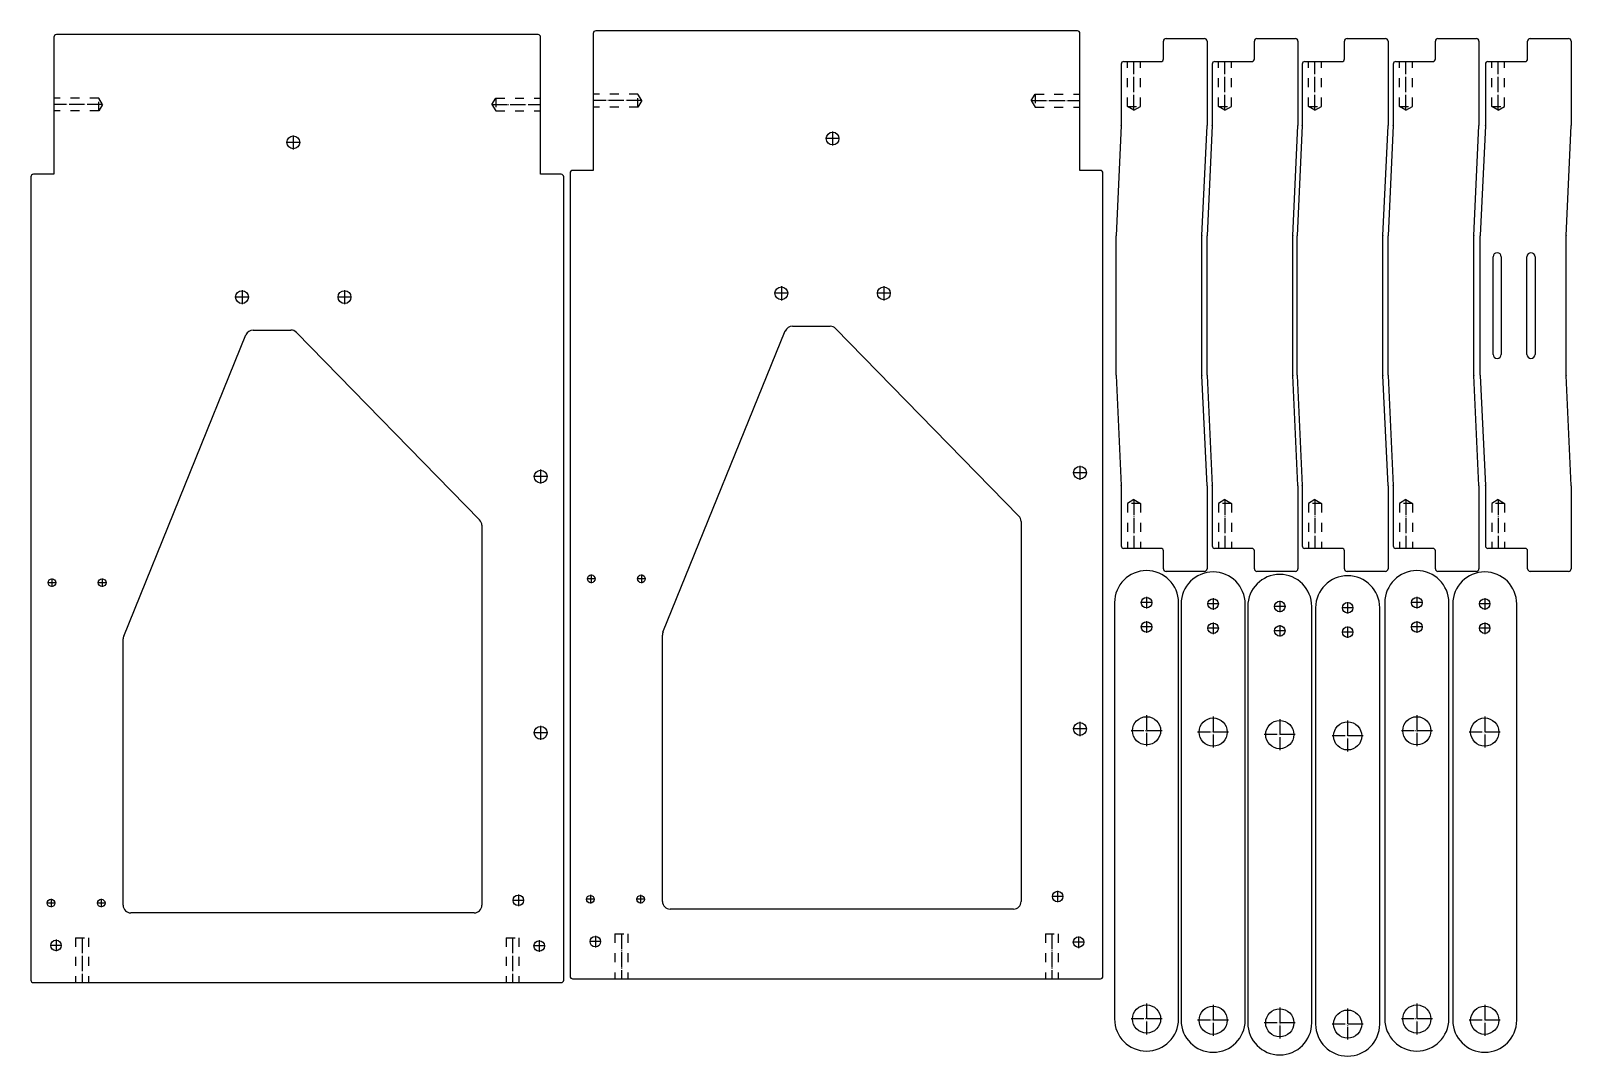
# Model space of a CAD drawing. Header units: millimetres. Extents: x -1774 to 3213, y -1776 to 780.
# Drawn here: x 723 to 1925, y -1776 to -976 of the extents above; entities that cross this region are included whole.
import ezdxf

# ---------------------------------------------------------------- set-up
doc = ezdxf.new("R2010")
doc.units = ezdxf.units.MM
doc.linetypes.add('DASHED', pattern=[15, 7, -8])
doc.linetypes.add('DOT_CENTER', pattern=[14, 12, -1, 0, -1])
doc.layers.add('1', color=7, linetype='Continuous')

# ---------------------------------------------------------------- blocks, each defined once
blk = doc.blocks.new('seitenplatte__191', base_point=(723, -1719))
at = {"color": 250, "linetype": 'Continuous'}
for p, q in [((741, -981), (741, -1028.5)), ((1119, -979), (743, -979)), ((1121, -1028.5), (1121, -981)), ((741, -1028.5), (741, -1038.5)), ((1121, -1038.5), (1121, -1028.5)), ((741, -1038.5), (741, -1088)), ((1121, -1088), (1121, -1038.5)), ((723, -1090), (723, -1717)), ((741, -1088), (725, -1088)), ((1137, -1088), (1121, -1088)), ((1139, -1717), (1139, -1090)), ((795.5, -1448.5), (890.9, -1213.3)), ((896.5, -1209.6), (926, -1209.6)), ((930.3, -1211.4), (1073.4, -1357.8)), ((1075.1, -1362), (1075.1, -1658.6)), ((795.1, -1658.6), (795.1, -1450.7)), ((1069.1, -1664.6), (801.1, -1664.6)), ((725, -1719), (758, -1719)), ((758, -1719), (768, -1719)), ((768, -1719), (1094, -1719)), ((1094, -1719), (1104, -1719)), ((1104, -1719), (1137, -1719))]:
    blk.add_line(p, q, dxfattribs=at)
at = {"color": 160, "linetype": 'DASHED'}
for p, q in [((776, -1028.5), (741, -1028.5)), ((776, -1038.5), (776, -1028.5)), ((779, -1033.5), (776, -1028.5)), ((779, -1033.5), (776, -1038.5)), ((1083, -1033.5), (1086, -1028.5)), ((1083, -1033.5), (1086, -1038.5)), ((1086, -1028.5), (1086, -1038.5)), ((1086, -1028.5), (1121, -1028.5)), ((776, -1038.5), (741, -1038.5)), ((1086, -1038.5), (1121, -1038.5)), ((758, -1684), (758, -1719)), ((758, -1684), (768, -1684)), ((768, -1684), (768, -1719)), ((1094, -1684), (1104, -1684)), ((1094, -1684), (1094, -1719)), ((1104, -1684), (1104, -1719))]:
    blk.add_line(p, q, dxfattribs=at)
at = {"color": 250, "linetype": 'Continuous'}
for centre, radius in [((927.9, -1063.1), 5), ((887.9, -1183.9), 5), ((967.9, -1183.9), 5), ((1121, -1324), 5), ((739.5, -1406.8), 3), ((778.7, -1406.8), 3), ((1121, -1524), 5), ((738.8, -1656.9), 3), ((778, -1656.9), 3), ((1103.6, -1654.8), 4.1), ((742.7, -1690), 4.1), ((1119.9, -1690.4), 4.1)]:
    blk.add_circle(centre, radius, dxfattribs=at)
for centre, radius, start, end in [((743, -981), 2, 90, 180), ((1119, -981), 2, 0, 90), ((725, -1090), 2, 90, 180), ((1137, -1090), 2, 0, 90), ((896.5, -1215.6), 6, 90, 157.921), ((926, -1215.6), 6, 44.3349, 90), ((1069.1, -1362), 6, 0, 44.3349), ((801.1, -1450.7), 6, 157.921, 180), ((801.1, -1658.6), 6, 180, 270), ((1069.1, -1658.6), 6, 270, 0), ((725, -1717), 2, 180, 270), ((1137, -1717), 2, 270, 0)]:
    blk.add_arc(centre, radius, start, end, dxfattribs=at)
at = {"layer": '1', "color": 30, "linetype": 'DOT_CENTER'}
for p, q in [((779, -1033.5), (741, -1033.5)), ((1083, -1033.5), (1121, -1033.5)), ((927.9, -1057.6), (927.9, -1068.6)), ((933.4, -1063.1), (922.4, -1063.1)), ((887.9, -1178.4), (887.9, -1189.4)), ((967.9, -1178.4), (967.9, -1189.4)), ((893.4, -1183.9), (882.4, -1183.9)), ((973.4, -1183.9), (962.4, -1183.9)), ((1121, -1318.5), (1121, -1329.5)), ((1126.5, -1324), (1115.5, -1324)), ((742.8, -1406.8), (736.2, -1406.8)), ((739.5, -1403.5), (739.5, -1410.1)), ((782, -1406.8), (775.4, -1406.8)), ((778.7, -1403.5), (778.7, -1410.1)), ((1126.5, -1524), (1115.5, -1524)), ((1121, -1518.5), (1121, -1529.5)), ((742.1, -1656.9), (735.5, -1656.9)), ((738.8, -1653.6), (738.8, -1660.2)), ((781.3, -1656.9), (774.7, -1656.9)), ((778, -1653.6), (778, -1660.2)), ((1108.1, -1654.8), (1099.1, -1654.8)), ((1103.6, -1650.3), (1103.6, -1659.3)), ((747.2, -1690), (738.1, -1690)), ((742.7, -1685.4), (742.7, -1694.5)), ((763, -1684), (763, -1719)), ((1099, -1684), (1099, -1719)), ((1124.5, -1690.4), (1115.4, -1690.4)), ((1119.9, -1685.9), (1119.9, -1695))]:
    blk.add_line(p, q, dxfattribs=at)
blk = doc.blocks.new('Vordans151', base_point=(931, -1349))
blk.add_blockref('seitenplatte__191', (723, -1719))
blk = doc.blocks.new('seitenplatte__192', base_point=(1144, -1716))
at = {"color": 250, "linetype": 'Continuous'}
for p, q in [((1162, -978), (1162, -1025.5)), ((1540, -976), (1164, -976)), ((1542, -1025.5), (1542, -978)), ((1162, -1025.5), (1162, -1035.5)), ((1542, -1035.5), (1542, -1025.5)), ((1162, -1035.5), (1162, -1085)), ((1542, -1085), (1542, -1035.5)), ((1144, -1087), (1144, -1714)), ((1162, -1085), (1146, -1085)), ((1558, -1085), (1542, -1085)), ((1560, -1714), (1560, -1087)), ((1216.5, -1445.5), (1311.9, -1210.3)), ((1317.5, -1206.6), (1347, -1206.6)), ((1351.3, -1208.4), (1494.4, -1354.8)), ((1496.1, -1359), (1496.1, -1655.6)), ((1216.1, -1655.6), (1216.1, -1447.7)), ((1490.1, -1661.6), (1222.1, -1661.6)), ((1146, -1716), (1179, -1716)), ((1179, -1716), (1189, -1716)), ((1189, -1716), (1515, -1716)), ((1515, -1716), (1525, -1716)), ((1525, -1716), (1558, -1716))]:
    blk.add_line(p, q, dxfattribs=at)
at = {"color": 160, "linetype": 'DASHED'}
for p, q in [((1197, -1025.5), (1162, -1025.5)), ((1197, -1035.5), (1197, -1025.5)), ((1200, -1030.5), (1197, -1025.5)), ((1200, -1030.5), (1197, -1035.5)), ((1504, -1030.5), (1507, -1025.5)), ((1504, -1030.5), (1507, -1035.5)), ((1507, -1025.5), (1507, -1035.5)), ((1507, -1025.5), (1542, -1025.5)), ((1197, -1035.5), (1162, -1035.5)), ((1507, -1035.5), (1542, -1035.5)), ((1179, -1681), (1179, -1716)), ((1179, -1681), (1189, -1681)), ((1189, -1681), (1189, -1716)), ((1515, -1681), (1525, -1681)), ((1515, -1681), (1515, -1716)), ((1525, -1681), (1525, -1716))]:
    blk.add_line(p, q, dxfattribs=at)
at = {"color": 250, "linetype": 'Continuous'}
for centre, radius in [((1348.9, -1060.1), 5), ((1308.9, -1180.9), 5), ((1388.9, -1180.9), 5), ((1542, -1321), 5), ((1160.5, -1403.8), 3), ((1199.7, -1403.8), 3), ((1542, -1521), 5), ((1159.8, -1653.9), 3), ((1199, -1653.9), 3), ((1524.6, -1651.8), 4.1), ((1163.7, -1687), 4.1), ((1540.9, -1687.4), 4.1)]:
    blk.add_circle(centre, radius, dxfattribs=at)
for centre, radius, start, end in [((1164, -978), 2, 90, 180), ((1540, -978), 2, 0, 90), ((1146, -1087), 2, 90, 180), ((1558, -1087), 2, 0, 90), ((1317.5, -1212.6), 6, 90, 157.921), ((1347, -1212.6), 6, 44.3349, 90), ((1490.1, -1359), 6, 0, 44.3349), ((1222.1, -1447.7), 6, 157.921, 180), ((1222.1, -1655.6), 6, 180, 270), ((1490.1, -1655.6), 6, 270, 0), ((1146, -1714), 2, 180, 270), ((1558, -1714), 2, 270, 0)]:
    blk.add_arc(centre, radius, start, end, dxfattribs=at)
at = {"layer": '1', "color": 30, "linetype": 'DOT_CENTER'}
for p, q in [((1200, -1030.5), (1162, -1030.5)), ((1504, -1030.5), (1542, -1030.5)), ((1348.9, -1054.6), (1348.9, -1065.6)), ((1354.4, -1060.1), (1343.4, -1060.1)), ((1308.9, -1175.4), (1308.9, -1186.4)), ((1388.9, -1175.4), (1388.9, -1186.4)), ((1314.4, -1180.9), (1303.4, -1180.9)), ((1394.4, -1180.9), (1383.4, -1180.9)), ((1547.5, -1321), (1536.5, -1321)), ((1542, -1315.5), (1542, -1326.5)), ((1163.8, -1403.8), (1157.2, -1403.8)), ((1160.5, -1400.5), (1160.5, -1407.1)), ((1203, -1403.8), (1196.4, -1403.8)), ((1199.7, -1400.5), (1199.7, -1407.1)), ((1547.5, -1521), (1536.5, -1521)), ((1542, -1515.5), (1542, -1526.5)), ((1524.6, -1647.3), (1524.6, -1656.3)), ((1163.1, -1653.9), (1156.5, -1653.9)), ((1159.8, -1650.6), (1159.8, -1657.2)), ((1202.3, -1653.9), (1195.7, -1653.9)), ((1199, -1650.6), (1199, -1657.2)), ((1529.1, -1651.8), (1520.1, -1651.8)), ((1163.7, -1682.4), (1163.7, -1691.5)), ((1184, -1681), (1184, -1716)), ((1520, -1681), (1520, -1716)), ((1540.9, -1682.9), (1540.9, -1692)), ((1168.2, -1687), (1159.1, -1687)), ((1545.5, -1687.4), (1536.4, -1687.4))]:
    blk.add_line(p, q, dxfattribs=at)
blk = doc.blocks.new('Vordans152', base_point=(1352, -1346))
blk.add_blockref('seitenplatte__192', (1144, -1716))
blk = doc.blocks.new('hebel_lang_105__195', base_point=(1673, -1775.4))
at = {"color": 250, "linetype": 'Continuous'}
for p, q in [((1673, -1425.4), (1673, -1750.4)), ((1723, -1750.4), (1723, -1425.4))]:
    blk.add_line(p, q, dxfattribs=at)
for centre, radius in [((1698, -1425.4), 4.1), ((1698, -1444.4), 4.1), ((1698, -1525.4), 11), ((1698, -1750.4), 11)]:
    blk.add_circle(centre, radius, dxfattribs=at)
for centre, start, end in [((1698, -1425.4), 0, 180), ((1698, -1750.4), 180, 0)]:
    blk.add_arc(centre, 25, start, end, dxfattribs=at)
at = {"layer": '1', "color": 30, "linetype": 'DOT_CENTER'}
for p, q in [((1702.5, -1425.4), (1693.5, -1425.4)), ((1698, -1420.9), (1698, -1429.9)), ((1698, -1439.9), (1698, -1448.9)), ((1702.5, -1444.4), (1693.5, -1444.4)), ((1698, -1513.3), (1698, -1537.5)), ((1710.1, -1525.4), (1685.9, -1525.4)), ((1698, -1738.3), (1698, -1762.5)), ((1710.1, -1750.4), (1685.9, -1750.4))]:
    blk.add_line(p, q, dxfattribs=at)
blk = doc.blocks.new('Vordans24', base_point=(1698, -1588))
blk.add_blockref('hebel_lang_105__195', (1673, -1775.4))
blk = doc.blocks.new('hebel_lang_105__196', base_point=(1621, -1773.4))
at = {"color": 250, "linetype": 'Continuous'}
for p, q in [((1621, -1423.4), (1621, -1748.4)), ((1671, -1748.4), (1671, -1423.4))]:
    blk.add_line(p, q, dxfattribs=at)
for centre, radius in [((1646, -1423.4), 4.1), ((1646, -1442.4), 4.1), ((1646, -1523.4), 11), ((1646, -1748.4), 11)]:
    blk.add_circle(centre, radius, dxfattribs=at)
for centre, start, end in [((1646, -1423.4), 0, 180), ((1646, -1748.4), 180, 0)]:
    blk.add_arc(centre, 25, start, end, dxfattribs=at)
at = {"layer": '1', "color": 30, "linetype": 'DOT_CENTER'}
for p, q in [((1646, -1418.9), (1646, -1427.9)), ((1650.5, -1423.4), (1641.5, -1423.4)), ((1650.5, -1442.4), (1641.5, -1442.4)), ((1646, -1437.9), (1646, -1446.9)), ((1646, -1511.3), (1646, -1535.5)), ((1658.1, -1523.4), (1633.9, -1523.4)), ((1646, -1736.3), (1646, -1760.5)), ((1658.1, -1748.4), (1633.9, -1748.4))]:
    blk.add_line(p, q, dxfattribs=at)
blk = doc.blocks.new('Vordans23', base_point=(1646, -1586))
blk.add_blockref('hebel_lang_105__196', (1621, -1773.4))
blk = doc.blocks.new('hebel_lang_105__197', base_point=(1569, -1772.4))
at = {"color": 250, "linetype": 'Continuous'}
for p, q in [((1569, -1422.4), (1569, -1747.4)), ((1619, -1747.4), (1619, -1422.4))]:
    blk.add_line(p, q, dxfattribs=at)
for centre, radius in [((1594, -1422.4), 4.1), ((1594, -1441.4), 4.1), ((1594, -1522.4), 11), ((1594, -1747.4), 11)]:
    blk.add_circle(centre, radius, dxfattribs=at)
for centre, start, end in [((1594, -1422.4), 0, 180), ((1594, -1747.4), 180, 0)]:
    blk.add_arc(centre, 25, start, end, dxfattribs=at)
at = {"layer": '1', "color": 30, "linetype": 'DOT_CENTER'}
for p, q in [((1594, -1417.9), (1594, -1426.9)), ((1598.5, -1422.4), (1589.5, -1422.4)), ((1598.5, -1441.4), (1589.5, -1441.4)), ((1594, -1436.9), (1594, -1445.9)), ((1594, -1510.3), (1594, -1534.5)), ((1606.1, -1522.4), (1581.9, -1522.4)), ((1594, -1735.3), (1594, -1759.5)), ((1606.1, -1747.4), (1581.9, -1747.4))]:
    blk.add_line(p, q, dxfattribs=at)
blk = doc.blocks.new('Vordans22', base_point=(1594, -1585))
blk.add_blockref('hebel_lang_105__197', (1569, -1772.4))
blk = doc.blocks.new('hebel_lang_105__198', base_point=(1780, -1772.4))
at = {"color": 250, "linetype": 'Continuous'}
for p, q in [((1780, -1422.4), (1780, -1747.4)), ((1830, -1747.4), (1830, -1422.4))]:
    blk.add_line(p, q, dxfattribs=at)
for centre, radius in [((1805, -1422.4), 4.1), ((1805, -1441.4), 4.1), ((1805, -1522.4), 11), ((1805, -1747.4), 11)]:
    blk.add_circle(centre, radius, dxfattribs=at)
for centre, start, end in [((1805, -1422.4), 0, 180), ((1805, -1747.4), 180, 0)]:
    blk.add_arc(centre, 25, start, end, dxfattribs=at)
at = {"layer": '1', "color": 30, "linetype": 'DOT_CENTER'}
for p, q in [((1805, -1417.9), (1805, -1426.9)), ((1809.5, -1422.4), (1800.5, -1422.4)), ((1809.5, -1441.4), (1800.5, -1441.4)), ((1805, -1436.9), (1805, -1445.9)), ((1805, -1510.3), (1805, -1534.5)), ((1817.1, -1522.4), (1792.9, -1522.4)), ((1805, -1735.3), (1805, -1759.5)), ((1817.1, -1747.4), (1792.9, -1747.4))]:
    blk.add_line(p, q, dxfattribs=at)
blk = doc.blocks.new('Vordans21', base_point=(1805, -1585))
blk.add_blockref('hebel_lang_105__198', (1780, -1772.4))
blk = doc.blocks.new('hebel_lang_105__199', base_point=(1726, -1776.4))
at = {"color": 250, "linetype": 'Continuous'}
for p, q in [((1726, -1426.4), (1726, -1751.4)), ((1776, -1751.4), (1776, -1426.4))]:
    blk.add_line(p, q, dxfattribs=at)
for centre, radius in [((1751, -1426.4), 4.1), ((1751, -1445.4), 4.1), ((1751, -1526.4), 11), ((1751, -1751.4), 11)]:
    blk.add_circle(centre, radius, dxfattribs=at)
for centre, start, end in [((1751, -1426.4), 0, 180), ((1751, -1751.4), 180, 0)]:
    blk.add_arc(centre, 25, start, end, dxfattribs=at)
at = {"layer": '1', "color": 30, "linetype": 'DOT_CENTER'}
for p, q in [((1755.5, -1426.4), (1746.5, -1426.4)), ((1751, -1421.9), (1751, -1430.9)), ((1751, -1440.9), (1751, -1449.9)), ((1755.5, -1445.4), (1746.5, -1445.4)), ((1751, -1514.3), (1751, -1538.5)), ((1763.1, -1526.4), (1738.9, -1526.4)), ((1751, -1739.3), (1751, -1763.5)), ((1763.1, -1751.4), (1738.9, -1751.4))]:
    blk.add_line(p, q, dxfattribs=at)
blk = doc.blocks.new('Vordans20', base_point=(1751, -1589))
blk.add_blockref('hebel_lang_105__199', (1726, -1776.4))
blk = doc.blocks.new('hebel_lang_105__200', base_point=(1833, -1773.4))
at = {"color": 250, "linetype": 'Continuous'}
for p, q in [((1833, -1423.4), (1833, -1748.4)), ((1883, -1748.4), (1883, -1423.4))]:
    blk.add_line(p, q, dxfattribs=at)
for centre, radius in [((1858, -1423.4), 4.1), ((1858, -1442.4), 4.1), ((1858, -1523.4), 11), ((1858, -1748.4), 11)]:
    blk.add_circle(centre, radius, dxfattribs=at)
for centre, start, end in [((1858, -1423.4), 0, 180), ((1858, -1748.4), 180, 0)]:
    blk.add_arc(centre, 25, start, end, dxfattribs=at)
at = {"layer": '1', "color": 30, "linetype": 'DOT_CENTER'}
for p, q in [((1858, -1418.9), (1858, -1427.9)), ((1862.5, -1423.4), (1853.5, -1423.4)), ((1862.5, -1442.4), (1853.5, -1442.4)), ((1858, -1437.9), (1858, -1446.9)), ((1858, -1511.3), (1858, -1535.5)), ((1870.1, -1523.4), (1845.9, -1523.4)), ((1858, -1736.3), (1858, -1760.5)), ((1870.1, -1748.4), (1845.9, -1748.4))]:
    blk.add_line(p, q, dxfattribs=at)
blk = doc.blocks.new('Vordans19', base_point=(1858, -1586))
blk.add_blockref('hebel_lang_105__200', (1833, -1773.4))
blk = doc.blocks.new('kamerabefestigung_300_2_1_1__209', base_point=(1782.5, -1398))
at = {"color": 250, "linetype": 'Continuous'}
for p, q in [((1819.5, -998), (1819.5, -984)), ((1821.5, -982), (1851.5, -982)), ((1853.5, -984), (1853.5, -1049.9)), ((1786.5, -1002), (1786.5, -1049.9)), ((1788.5, -1000), (1791.5, -1000)), ((1791.5, -1000), (1801.5, -1000)), ((1801.5, -1000), (1817.5, -1000)), ((1786.5, -1050.1), (1782.5, -1135.9)), ((1849.5, -1135.9), (1853.5, -1050.1)), ((1782.5, -1244.9), (1782.5, -1136.1)), ((1849.5, -1244.9), (1849.5, -1136.1)), ((1782.5, -1245.1), (1786.5, -1330.9)), ((1853.5, -1330.9), (1849.5, -1245.1)), ((1786.5, -1331.1), (1786.5, -1378)), ((1853.5, -1331.1), (1853.5, -1396)), ((1791.5, -1380), (1788.5, -1380)), ((1801.5, -1380), (1791.5, -1380)), ((1817.5, -1380), (1801.5, -1380)), ((1819.5, -1396), (1819.5, -1382)), ((1851.5, -1398), (1821.5, -1398))]:
    blk.add_line(p, q, dxfattribs=at)
at = {"color": 160, "linetype": 'DASHED'}
for p, q in [((1791.5, -1035), (1791.5, -1000)), ((1801.5, -1035), (1801.5, -1000)), ((1796.5, -1038), (1791.5, -1035)), ((1791.5, -1035), (1801.5, -1035)), ((1796.5, -1038), (1801.5, -1035)), ((1796.5, -1342), (1791.5, -1345)), ((1801.5, -1345), (1791.5, -1345)), ((1791.5, -1345), (1791.5, -1380)), ((1796.5, -1342), (1801.5, -1345)), ((1801.5, -1345), (1801.5, -1380))]:
    blk.add_line(p, q, dxfattribs=at)
at = {"color": 250, "linetype": 'Continuous'}
for centre, radius, start, end in [((1821.5, -984), 2, 90, 180), ((1851.5, -984), 2, 0, 90), ((1817.5, -998), 2, 270, 0), ((1788.5, -1002), 2, 90, 180), ((1780.5, -1049.9), 6, 357.337, 0), ((1847.5, -1049.9), 6, 357.337, 0), ((1788.5, -1136.1), 6, 177.337, 180), ((1855.5, -1136.1), 6, 177.337, 180), ((1788.5, -1244.9), 6, 180, 182.663), ((1855.5, -1244.9), 6, 180, 182.663), ((1780.5, -1331.1), 6, 0, 2.663), ((1847.5, -1331.1), 6, 0, 2.663), ((1788.5, -1378), 2, 180, 270), ((1817.5, -1382), 2, 0, 90), ((1821.5, -1396), 2, 180, 270), ((1851.5, -1396), 2, 270, 0)]:
    blk.add_arc(centre, radius, start, end, dxfattribs=at)
at = {"layer": '1', "color": 30, "linetype": 'DOT_CENTER'}
for p, q in [((1796.5, -1038), (1796.5, -1000)), ((1796.5, -1342), (1796.5, -1380))]:
    blk.add_line(p, q, dxfattribs=at)
blk = doc.blocks.new('Vordans1', base_point=(1818, -1190))
blk.add_blockref('kamerabefestigung_300_2_1_1__209', (1782.5, -1398))
blk = doc.blocks.new('kamerabefestigung_300_2_1_1__210', base_point=(1711.5, -1398))
at = {"color": 250, "linetype": 'Continuous'}
for p, q in [((1748.5, -998), (1748.5, -984)), ((1750.5, -982), (1780.5, -982)), ((1782.5, -984), (1782.5, -1049.9)), ((1715.5, -1002), (1715.5, -1049.9)), ((1717.5, -1000), (1720.5, -1000)), ((1720.5, -1000), (1730.5, -1000)), ((1730.5, -1000), (1746.5, -1000)), ((1715.5, -1050.1), (1711.5, -1135.9)), ((1778.5, -1135.9), (1782.5, -1050.1)), ((1711.5, -1244.9), (1711.5, -1136.1)), ((1778.5, -1244.9), (1778.5, -1136.1)), ((1711.5, -1245.1), (1715.5, -1330.9)), ((1782.5, -1330.9), (1778.5, -1245.1)), ((1715.5, -1331.1), (1715.5, -1378)), ((1782.5, -1331.1), (1782.5, -1396)), ((1720.5, -1380), (1717.5, -1380)), ((1730.5, -1380), (1720.5, -1380)), ((1746.5, -1380), (1730.5, -1380)), ((1748.5, -1396), (1748.5, -1382)), ((1780.5, -1398), (1750.5, -1398))]:
    blk.add_line(p, q, dxfattribs=at)
at = {"color": 160, "linetype": 'DASHED'}
for p, q in [((1720.5, -1035), (1720.5, -1000)), ((1730.5, -1035), (1730.5, -1000)), ((1725.5, -1038), (1720.5, -1035)), ((1720.5, -1035), (1730.5, -1035)), ((1725.5, -1038), (1730.5, -1035)), ((1725.5, -1342), (1720.5, -1345)), ((1730.5, -1345), (1720.5, -1345)), ((1720.5, -1345), (1720.5, -1380)), ((1725.5, -1342), (1730.5, -1345)), ((1730.5, -1345), (1730.5, -1380))]:
    blk.add_line(p, q, dxfattribs=at)
at = {"color": 250, "linetype": 'Continuous'}
for centre, radius, start, end in [((1750.5, -984), 2, 90, 180), ((1780.5, -984), 2, 0, 90), ((1746.5, -998), 2, 270, 0), ((1717.5, -1002), 2, 90, 180), ((1709.5, -1049.9), 6, 357.337, 0), ((1776.5, -1049.9), 6, 357.337, 0), ((1717.5, -1136.1), 6, 177.337, 180), ((1784.5, -1136.1), 6, 177.337, 180), ((1717.5, -1244.9), 6, 180, 182.663), ((1784.5, -1244.9), 6, 180, 182.663), ((1709.5, -1331.1), 6, 360, 2.663), ((1776.5, -1331.1), 6, 0, 2.663), ((1717.5, -1378), 2, 180, 270), ((1746.5, -1382), 2, 0, 90), ((1750.5, -1396), 2, 180, 270), ((1780.5, -1396), 2, 270, 0)]:
    blk.add_arc(centre, radius, start, end, dxfattribs=at)
at = {"layer": '1', "color": 30, "linetype": 'DOT_CENTER'}
for p, q in [((1725.5, -1038), (1725.5, -1000)), ((1725.5, -1342), (1725.5, -1380))]:
    blk.add_line(p, q, dxfattribs=at)
blk = doc.blocks.new('Vordans169', base_point=(1747, -1190))
blk.add_blockref('kamerabefestigung_300_2_1_1__210', (1711.5, -1398))
blk = doc.blocks.new('kamerabefestigung_300_2_1_1__211', base_point=(1641.2, -1398))
at = {"color": 250, "linetype": 'Continuous'}
for p, q in [((1678.2, -998), (1678.2, -984)), ((1680.2, -982), (1710.2, -982)), ((1712.2, -984), (1712.2, -1049.9)), ((1645.2, -1002), (1645.2, -1049.9)), ((1647.2, -1000), (1650.2, -1000)), ((1650.2, -1000), (1660.2, -1000)), ((1660.2, -1000), (1676.2, -1000)), ((1645.2, -1050.1), (1641.2, -1135.9)), ((1708.2, -1135.9), (1712.2, -1050.1)), ((1641.2, -1244.9), (1641.2, -1136.1)), ((1708.2, -1244.9), (1708.2, -1136.1)), ((1641.2, -1245.1), (1645.2, -1330.9)), ((1712.2, -1330.9), (1708.2, -1245.1)), ((1645.2, -1331.1), (1645.2, -1378)), ((1712.2, -1331.1), (1712.2, -1396)), ((1650.2, -1380), (1647.2, -1380)), ((1660.2, -1380), (1650.2, -1380)), ((1676.2, -1380), (1660.2, -1380)), ((1678.2, -1396), (1678.2, -1382)), ((1710.2, -1398), (1680.2, -1398))]:
    blk.add_line(p, q, dxfattribs=at)
at = {"color": 160, "linetype": 'DASHED'}
for p, q in [((1650.2, -1035), (1650.2, -1000)), ((1660.2, -1035), (1660.2, -1000)), ((1655.2, -1038), (1650.2, -1035)), ((1650.2, -1035), (1660.2, -1035)), ((1655.2, -1038), (1660.2, -1035)), ((1655.2, -1342), (1650.2, -1345)), ((1660.2, -1345), (1650.2, -1345)), ((1650.2, -1345), (1650.2, -1380)), ((1655.2, -1342), (1660.2, -1345)), ((1660.2, -1345), (1660.2, -1380))]:
    blk.add_line(p, q, dxfattribs=at)
at = {"color": 250, "linetype": 'Continuous'}
for centre, radius, start, end in [((1680.2, -984), 2, 90, 180), ((1710.2, -984), 2, 0, 90), ((1676.2, -998), 2, 270, 0), ((1647.2, -1002), 2, 90, 180), ((1639.2, -1049.9), 6, 357.337, 0), ((1706.2, -1049.9), 6, 357.337, 0), ((1647.2, -1136.1), 6, 177.337, 180), ((1714.2, -1136.1), 6, 177.337, 180), ((1647.2, -1244.9), 6, 180, 182.663), ((1714.2, -1244.9), 6, 180, 182.663), ((1639.2, -1331.1), 6, 0, 2.663), ((1706.2, -1331.1), 6, 0, 2.663), ((1647.2, -1378), 2, 180, 270), ((1676.2, -1382), 2, 0, 90), ((1680.2, -1396), 2, 180, 270), ((1710.2, -1396), 2, 270, 0)]:
    blk.add_arc(centre, radius, start, end, dxfattribs=at)
at = {"layer": '1', "color": 30, "linetype": 'DOT_CENTER'}
for p, q in [((1655.2, -1038), (1655.2, -1000)), ((1655.2, -1342), (1655.2, -1380))]:
    blk.add_line(p, q, dxfattribs=at)
blk = doc.blocks.new('Vordans168', base_point=(1676.7, -1190))
blk.add_blockref('kamerabefestigung_300_2_1_1__211', (1641.2, -1398))
blk = doc.blocks.new('kamerabefestigung_300_2_1_1__212', base_point=(1570.2, -1398))
at = {"color": 250, "linetype": 'Continuous'}
for p, q in [((1607.2, -998), (1607.2, -984)), ((1609.2, -982), (1639.2, -982)), ((1641.2, -984), (1641.2, -1049.9)), ((1574.2, -1002), (1574.2, -1049.9)), ((1576.2, -1000), (1579.2, -1000)), ((1579.2, -1000), (1589.2, -1000)), ((1589.2, -1000), (1605.2, -1000)), ((1574.2, -1050.1), (1570.2, -1135.9)), ((1637.2, -1135.9), (1641.2, -1050.1)), ((1570.2, -1244.9), (1570.2, -1136.1)), ((1637.2, -1244.9), (1637.2, -1136.1)), ((1570.2, -1245.1), (1574.2, -1330.9)), ((1641.2, -1330.9), (1637.2, -1245.1)), ((1574.2, -1331.1), (1574.2, -1378)), ((1641.2, -1331.1), (1641.2, -1396)), ((1579.2, -1380), (1576.2, -1380)), ((1589.2, -1380), (1579.2, -1380)), ((1605.2, -1380), (1589.2, -1380)), ((1607.2, -1396), (1607.2, -1382)), ((1639.2, -1398), (1609.2, -1398))]:
    blk.add_line(p, q, dxfattribs=at)
at = {"color": 160, "linetype": 'DASHED'}
for p, q in [((1579.2, -1035), (1579.2, -1000)), ((1589.2, -1035), (1589.2, -1000)), ((1584.2, -1038), (1579.2, -1035)), ((1579.2, -1035), (1589.2, -1035)), ((1584.2, -1038), (1589.2, -1035)), ((1584.2, -1342), (1579.2, -1345)), ((1589.2, -1345), (1579.2, -1345)), ((1579.2, -1345), (1579.2, -1380)), ((1584.2, -1342), (1589.2, -1345)), ((1589.2, -1345), (1589.2, -1380))]:
    blk.add_line(p, q, dxfattribs=at)
at = {"color": 250, "linetype": 'Continuous'}
for centre, radius, start, end in [((1609.2, -984), 2, 90, 180), ((1639.2, -984), 2, 0, 90), ((1605.2, -998), 2, 270, 0), ((1576.2, -1002), 2, 90, 180), ((1568.2, -1049.9), 6, 357.337, 0), ((1635.2, -1049.9), 6, 357.337, 0), ((1576.2, -1136.1), 6, 177.337, 180), ((1643.2, -1136.1), 6, 177.337, 180), ((1576.2, -1244.9), 6, 180, 182.663), ((1643.2, -1244.9), 6, 180, 182.663), ((1568.2, -1331.1), 6, 0, 2.663), ((1635.2, -1331.1), 6, 0, 2.663), ((1576.2, -1378), 2, 180, 270), ((1605.2, -1382), 2, 0, 90), ((1609.2, -1396), 2, 180, 270), ((1639.2, -1396), 2, 270, 0)]:
    blk.add_arc(centre, radius, start, end, dxfattribs=at)
at = {"layer": '1', "color": 30, "linetype": 'DOT_CENTER'}
for p, q in [((1584.2, -1038), (1584.2, -1000)), ((1584.2, -1342), (1584.2, -1380))]:
    blk.add_line(p, q, dxfattribs=at)
blk = doc.blocks.new('Vordans167', base_point=(1605.7, -1190))
blk.add_blockref('kamerabefestigung_300_2_1_1__212', (1570.2, -1398))
blk = doc.blocks.new('kamerabefestigung_300__213', base_point=(1854.5, -1398))
at = {"color": 250, "linetype": 'Continuous'}
for p, q in [((1891.5, -998), (1891.5, -984)), ((1893.5, -982), (1923.5, -982)), ((1925.5, -984), (1925.5, -1049.9)), ((1858.5, -1002), (1858.5, -1049.9)), ((1860.5, -1000), (1863.5, -1000)), ((1863.5, -1000), (1873.5, -1000)), ((1873.5, -1000), (1889.5, -1000)), ((1858.5, -1050.1), (1854.5, -1135.9)), ((1921.5, -1135.9), (1925.5, -1050.1)), ((1854.5, -1244.9), (1854.5, -1136.1)), ((1921.5, -1244.9), (1921.5, -1136.1)), ((1864.5, -1228.6), (1864.5, -1152.4)), ((1870.9, -1152.4), (1870.9, -1228.6)), ((1890.9, -1228.6), (1890.9, -1152.4)), ((1897.3, -1152.4), (1897.3, -1228.6)), ((1854.5, -1245.1), (1858.5, -1330.9)), ((1925.5, -1330.9), (1921.5, -1245.1)), ((1858.5, -1331.1), (1858.5, -1378)), ((1925.5, -1331.1), (1925.5, -1396)), ((1863.5, -1380), (1860.5, -1380)), ((1873.5, -1380), (1863.5, -1380)), ((1889.5, -1380), (1873.5, -1380)), ((1891.5, -1396), (1891.5, -1382)), ((1923.5, -1398), (1893.5, -1398))]:
    blk.add_line(p, q, dxfattribs=at)
at = {"color": 160, "linetype": 'DASHED'}
for p, q in [((1863.5, -1035), (1863.5, -1000)), ((1873.5, -1035), (1873.5, -1000)), ((1868.5, -1038), (1863.5, -1035)), ((1863.5, -1035), (1873.5, -1035)), ((1868.5, -1038), (1873.5, -1035)), ((1868.5, -1342), (1863.5, -1345)), ((1873.5, -1345), (1863.5, -1345)), ((1863.5, -1345), (1863.5, -1380)), ((1868.5, -1342), (1873.5, -1345)), ((1873.5, -1345), (1873.5, -1380))]:
    blk.add_line(p, q, dxfattribs=at)
at = {"color": 250, "linetype": 'Continuous'}
for centre, radius, start, end in [((1893.5, -984), 2, 90, 180), ((1923.5, -984), 2, 0, 90), ((1889.5, -998), 2, 270, 0), ((1860.5, -1002), 2, 90, 180), ((1852.5, -1049.9), 6, 357.337, 0), ((1919.5, -1049.9), 6, 357.337, 0), ((1860.5, -1136.1), 6, 177.337, 180), ((1927.5, -1136.1), 6, 177.337, 180), ((1867.7, -1152.4), 3.2, 0, 180), ((1894.1, -1152.4), 3.2, 0, 180), ((1867.7, -1228.6), 3.2, 180, 360), ((1894.1, -1228.6), 3.2, 180, 0), ((1860.5, -1244.9), 6, 180, 182.663), ((1927.5, -1244.9), 6, 180, 182.663), ((1852.5, -1331.1), 6, 0, 2.663), ((1919.5, -1331.1), 6, 0, 2.663), ((1860.5, -1378), 2, 180, 270), ((1889.5, -1382), 2, 0, 90), ((1893.5, -1396), 2, 180, 270), ((1923.5, -1396), 2, 270, 0)]:
    blk.add_arc(centre, radius, start, end, dxfattribs=at)
at = {"layer": '1', "color": 30, "linetype": 'DOT_CENTER'}
for p, q in [((1868.5, -1038), (1868.5, -1000)), ((1868.5, -1342), (1868.5, -1380))]:
    blk.add_line(p, q, dxfattribs=at)
blk = doc.blocks.new('Vordans166', base_point=(1890, -1190))
blk.add_blockref('kamerabefestigung_300__213', (1854.5, -1398))

msp = doc.modelspace()

# ---------------------------------------------------------------- block references
for name, p in [('Vordans151', (931, -1349)), ('Vordans152', (1352, -1346)), ('Vordans167', (1605.7, -1190)), ('Vordans168', (1676.7, -1190)), ('Vordans169', (1747, -1190)), ('Vordans1', (1818, -1190)), ('Vordans166', (1890, -1190)), ('Vordans22', (1594, -1585)), ('Vordans23', (1646, -1586)), ('Vordans24', (1698, -1588)), ('Vordans20', (1751, -1589)), ('Vordans21', (1805, -1585)), ('Vordans19', (1858, -1586))]:
    msp.add_blockref(name, p)

doc.saveas('drawing.dxf')
